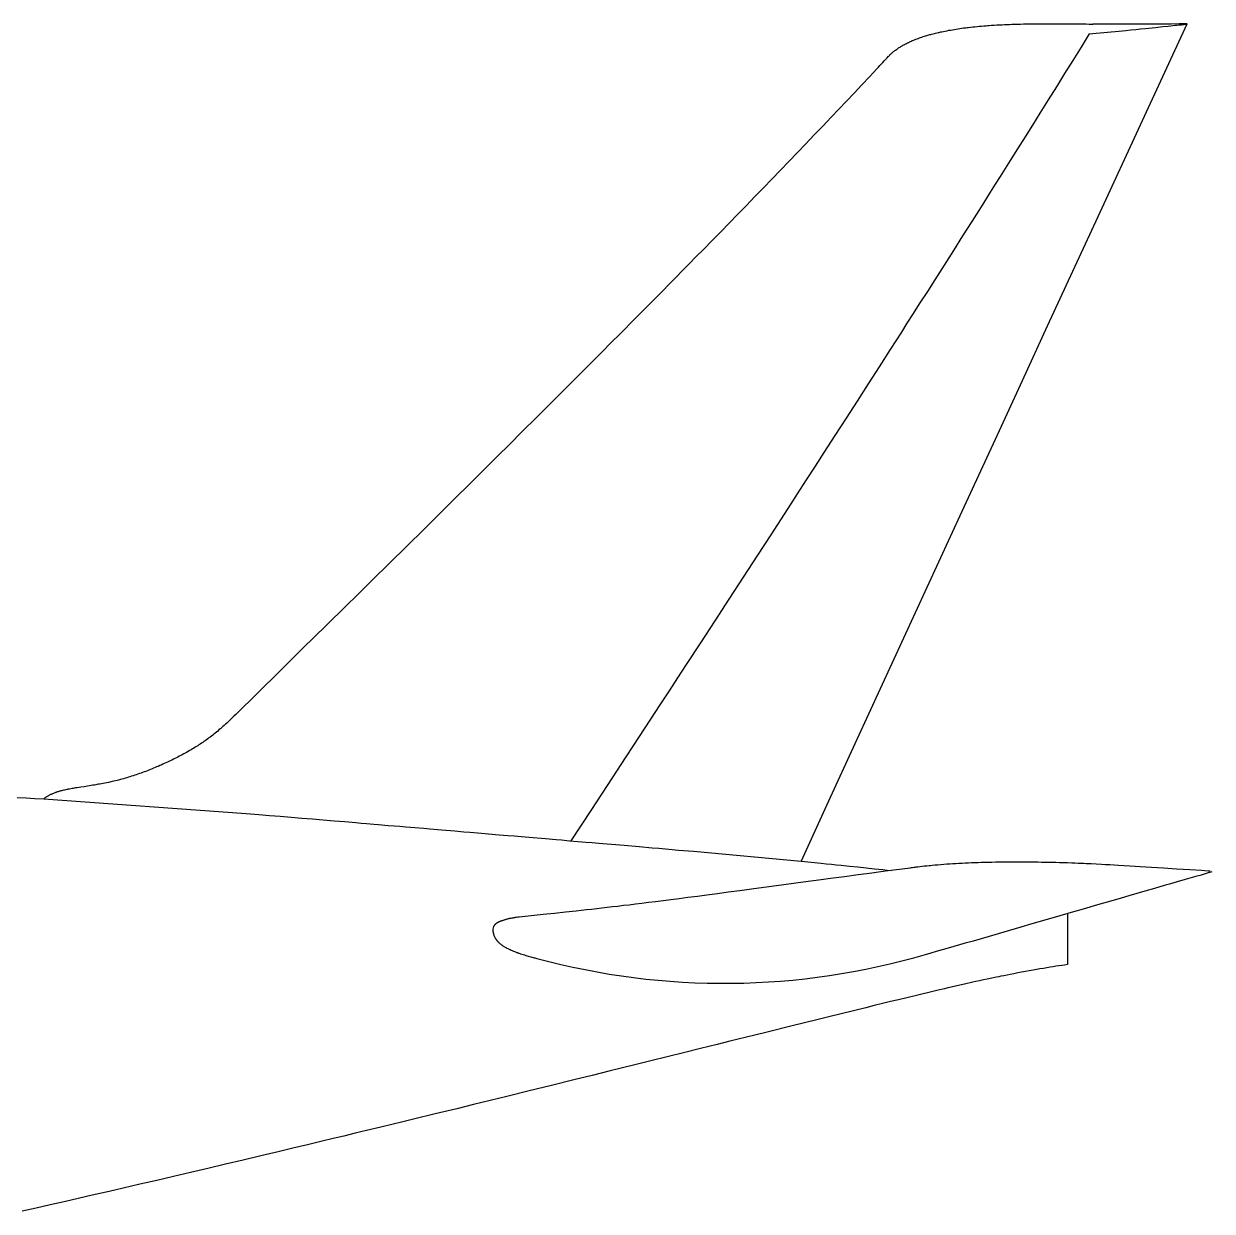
# Model space of a CAD drawing. Header units: millimetres. Extents: x -1718 to 143559, y -78490 to 15626.
# Drawn here: x 51853 to 65174, y 1898 to 15207 of the extents above; entities that cross this region are included whole.
import ezdxf

# ---------------------------------------------------------------- set-up
doc = ezdxf.new("R2010")
doc.units = ezdxf.units.MM
doc.header["$MEASUREMENT"] = 0
doc.layers.get('0').update_dxf_attribs({"linetype": 'CONTINUOUS'})

msp = doc.modelspace()

# ---------------------------------------------------------------- linework, layer by layer
at = {"color": 7, "ltscale": 0.03937}
msp.add_line((63794, 15204), (63835, 15204), dxfattribs=at)
for points in [[(64890, 15202), (64389, 14121), (63891, 13042), (63608, 12430), (63325, 11818), (63043, 11207), (62762, 10597), (62368, 9742), (61974, 8888), (61582, 8036), (61191, 7185), (60851, 6445), (60565, 5821)], [(61546, 14842), (61551, 14848), (61556, 14853), (61561, 14858), (61566, 14863), (61569, 14866), (61573, 14869), (61576, 14872), (61580, 14876), (61587, 14882), (61594, 14888), (61602, 14895), (61610, 14901), (61617, 14907), (61625, 14913), (61633, 14919), (61641, 14924), (61649, 14930), (61658, 14936), (61666, 14941), (61674, 14946), (61683, 14952), (61691, 14956), (61699, 14961), (61707, 14966), (61715, 14970), (61720, 14973), (61725, 14976), (61731, 14979), (61737, 14982), (61747, 14987), (61758, 14993), (61768, 14998), (61779, 15003), (61790, 15008), (61801, 15013), (61812, 15018), (61818, 15020), (61825, 15023), (61838, 15028), (61851, 15034), (61865, 15039), (61878, 15044), (61892, 15049), (61905, 15053), (61919, 15058), (61933, 15063), (61947, 15067), (61961, 15072), (61975, 15076), (61987, 15079), (61998, 15082), (62010, 15086), (62018, 15088), (62027, 15090), (62044, 15095), (62059, 15099), (62073, 15102), (62088, 15106), (62102, 15109), (62112, 15111), (62122, 15114), (62132, 15116), (62142, 15118), (62162, 15122), (62181, 15126), (62201, 15130), (62222, 15134), (62242, 15137), (62262, 15141), (62283, 15144), (62303, 15148), (62324, 15151), (62345, 15154), (62366, 15157), (62387, 15160), (62400, 15161), (62412, 15163), (62425, 15164), (62438, 15166), (62463, 15169), (62489, 15172), (62514, 15174), (62539, 15177), (62564, 15179), (62589, 15181), (62614, 15184), (62640, 15186), (62655, 15187), (62670, 15188), (62700, 15190), (62731, 15192), (62761, 15194), (62790, 15195), (62818, 15197), (62847, 15198), (62875, 15199), (62901, 15200), (62926, 15201), (62952, 15202), (62971, 15203), (62990, 15203), (63024, 15204), (63058, 15205), (63093, 15206), (63127, 15206), (63149, 15206), (63171, 15207), (63194, 15207), (63218, 15207), (63260, 15207), (63302, 15207), (63344, 15207), (63386, 15207), (63427, 15207), (63483, 15207), (63519, 15206), (63592, 15206), (63683, 15205), (63727, 15205), (63760, 15205), (63793, 15204)], [(64891, 15206), (64847, 15205), (64803, 15205), (64714, 15204), (64626, 15204), (64538, 15203), (64480, 15203), (64423, 15203), (64363, 15203), (64303, 15203), (64186, 15203), (64107, 15203), (64027, 15204), (63931, 15204), (63835, 15204)], [(64619, 15176), (64680, 15182), (64710, 15185), (64755, 15190), (64777, 15192), (64799, 15194), (64829, 15197), (64859, 15200), (64890, 15202)], [(63795, 15094), (63703, 14946), (63611, 14797), (63519, 14649), (63427, 14501), (63334, 14353), (63242, 14205), (63159, 14072), (63075, 13939), (62992, 13806), (62909, 13673), (62853, 13585), (62797, 13496), (62741, 13408), (62686, 13319), (62582, 13156), (62479, 12992), (62375, 12829), (62272, 12665), (62168, 12502), (62064, 12339), (61981, 12208), (61898, 12078), (61815, 11948), (61752, 11850), (61690, 11752), (61565, 11557), (61441, 11364), (61317, 11171), (61193, 10978), (61069, 10786), (60945, 10593), (60821, 10401), (60722, 10247), (60623, 10094), (60523, 9940), (60449, 9825), (60374, 9710), (60225, 9480), (60076, 9250), (59916, 9005), (59756, 8759), (59597, 8514), (59437, 8269), (59277, 8025), (59181, 7877), (59085, 7730), (58981, 7572), (58878, 7414), (58678, 7109), (58601, 6991), (58447, 6755), (58215, 6402), (57984, 6050)], [(63795, 15094), (63834, 15097), (63872, 15101), (63916, 15105), (63959, 15109), (64041, 15117), (64084, 15121), (64126, 15125), (64166, 15129), (64206, 15133), (64261, 15138), (64316, 15144), (64371, 15149), (64426, 15155), (64463, 15159), (64536, 15167), (64619, 15176)], [(54228, 7467), (54722, 7952), (54981, 8207), (55240, 8461), (55470, 8688), (55585, 8801), (55757, 8971), (55951, 9162), (56145, 9353), (56339, 9544), (56532, 9735), (56722, 9924), (56817, 10018), (56912, 10112), (57039, 10238), (57166, 10363), (57292, 10489), (57444, 10640), (57595, 10790), (57747, 10941), (57898, 11092), (57973, 11168), (58049, 11243), (58183, 11378), (58318, 11513), (58452, 11648), (58521, 11717), (58589, 11785), (58655, 11852), (58721, 11918), (58810, 12008), (58899, 12098), (58988, 12188), (59109, 12311), (59170, 12372), (59230, 12434), (59311, 12515), (59391, 12597), (59471, 12679), (59568, 12777), (59664, 12876), (59760, 12974), (59856, 13073), (59952, 13171), (60047, 13270), (60143, 13368), (60238, 13467), (60334, 13566), (60429, 13664), (60524, 13763), (60618, 13862), (60713, 13961), (60760, 14010), (60808, 14060), (60855, 14109), (60902, 14159), (60988, 14249), (61074, 14340), (61159, 14431), (61245, 14522), (61331, 14612), (61416, 14703)], [(54228, 7467), (54207, 7447), (54197, 7436), (54181, 7421), (54169, 7409), (54157, 7398), (54142, 7384), (54128, 7370), (54113, 7357), (54098, 7343), (54083, 7330), (54076, 7323), (54068, 7316), (54061, 7310), (54053, 7303), (54040, 7292), (54026, 7280), (54012, 7268), (53998, 7257), (53984, 7246), (53970, 7235), (53956, 7224), (53942, 7213), (53927, 7202)], [(53927, 7202), (53914, 7192), (53900, 7182), (53886, 7172), (53872, 7162), (53858, 7153), (53844, 7143), (53830, 7134), (53816, 7125), (53802, 7116), (53788, 7107), (53774, 7098), (53759, 7089), (53743, 7079), (53727, 7069), (53711, 7060), (53695, 7051), (53678, 7041), (53662, 7032), (53645, 7023), (53629, 7014), (53612, 7005), (53596, 6997), (53579, 6988), (53563, 6979), (53546, 6971), (53529, 6963), (53512, 6954), (53495, 6946), (53478, 6938), (53462, 6930), (53445, 6922), (53428, 6915), (53410, 6907), (53393, 6899), (53376, 6892), (53359, 6884), (53342, 6877), (53325, 6870), (53307, 6863), (53290, 6856), (53272, 6849), (53255, 6842), (53238, 6835), (53220, 6828), (53203, 6822), (53185, 6815), (53167, 6809), (53150, 6803), (53132, 6797), (53114, 6790), (53096, 6785), (53079, 6779), (53061, 6773), (53043, 6767), (53025, 6762), (53007, 6756), (52989, 6751), (52971, 6746), (52953, 6741), (52935, 6736), (52916, 6731), (52898, 6727), (52880, 6722), (52861, 6718), (52843, 6714), (52802, 6705)], [(52802, 6705), (52783, 6700), (52763, 6696), (52744, 6693), (52724, 6689), (52707, 6686), (52690, 6683), (52672, 6680), (52659, 6677), (52646, 6675), (52627, 6672), (52609, 6669), (52588, 6666), (52568, 6663), (52528, 6656), (52492, 6651), (52474, 6648), (52447, 6644), (52433, 6642), (52419, 6640), (52406, 6637), (52394, 6635), (52381, 6633), (52367, 6630), (52351, 6627), (52343, 6626), (52335, 6624), (52323, 6621), (52310, 6619), (52298, 6616), (52286, 6613), (52274, 6610), (52268, 6609), (52262, 6607), (52254, 6605), (52246, 6602), (52238, 6600), (52233, 6598), (52228, 6597), (52221, 6594), (52214, 6592), (52207, 6590), (52199, 6587), (52192, 6584), (52184, 6581), (52176, 6578), (52168, 6574), (52164, 6572), (52160, 6570), (52156, 6569), (52152, 6567), (52146, 6564), (52140, 6561), (52134, 6557), (52128, 6554), (52121, 6550), (52114, 6546), (52108, 6542), (52105, 6540), (52101, 6538), (52096, 6534), (52091, 6530), (52086, 6527), (52081, 6523), (52076, 6519)], [(51778, 6536), (51878, 6531), (51977, 6525), (52076, 6519)], [(52076, 6519), (54346, 6355), (54488, 6344), (54608, 6334), (54728, 6325), (54848, 6315), (54969, 6305), (55090, 6295), (55210, 6285), (55331, 6275), (55452, 6265), (55573, 6254), (55634, 6249), (55694, 6244), (55775, 6236), (55829, 6232), (55936, 6222)], [(55936, 6222), (56003, 6217), (56069, 6212), (56136, 6206), (56186, 6202), (56236, 6198), (56336, 6190), (56403, 6184), (56536, 6173), (56686, 6160), (56785, 6151), (56851, 6146), (56983, 6135), (57180, 6118), (57279, 6110), (57353, 6104), (57427, 6098), (57518, 6090), (57699, 6074), (57820, 6064), (57880, 6059), (57971, 6051), (58062, 6043), (58153, 6036), (58225, 6030), (58297, 6024), (58344, 6020), (58440, 6011), (58584, 5999), (58750, 5985), (58897, 5972), (58971, 5966), (59082, 5956), (59193, 5946), (59304, 5937), (59359, 5932), (60565, 5823)], [(61792, 5744), (61698, 5732), (61604, 5720), (61510, 5708), (61434, 5698), (61358, 5688), (61206, 5668), (61050, 5647), (60894, 5626), (60792, 5612), (60587, 5585), (60289, 5545), (60149, 5526), (60008, 5507), (59878, 5490), (59748, 5473), (59629, 5457), (59510, 5441), (59403, 5427), (59296, 5413), (59200, 5401), (59104, 5388), (59019, 5377), (58933, 5367), (58856, 5357), (58780, 5347), (58710, 5339), (58640, 5330), (58576, 5323), (58511, 5315), (58451, 5308), (58390, 5301), (58332, 5294), (58274, 5288), (58216, 5281), (58159, 5275), (58101, 5269), (58043, 5262), (57924, 5249), (57801, 5236), (57673, 5222), (57541, 5208), (57405, 5194)], [(60565, 5821), (60677, 5810), (60789, 5799), (60847, 5793), (60905, 5787), (60960, 5782), (61014, 5776), (61108, 5767), (61201, 5757), (61295, 5747), (61388, 5737), (61436, 5732), (61483, 5727), (61529, 5722), (61576, 5717)], [(65152, 5710), (65129, 5711), (65055, 5716), (64924, 5724), (64773, 5733), (64628, 5742), (64493, 5751), (64367, 5759), (64308, 5762), (64249, 5766), (64186, 5770), (64123, 5773), (64074, 5776), (64025, 5779), (63978, 5782), (63931, 5784), (63874, 5787), (63817, 5790), (63788, 5792), (63759, 5793), (63733, 5794), (63706, 5795), (63670, 5797), (63634, 5798), (63598, 5800), (63553, 5801), (63507, 5803), (63462, 5804), (63422, 5805), (63381, 5806), (63341, 5807), (63301, 5808), (63261, 5808), (63222, 5809), (63182, 5809), (63142, 5810), (63102, 5810), (63062, 5810), (63022, 5810), (62982, 5811), (62942, 5810), (62903, 5810), (62863, 5810), (62823, 5810), (62783, 5809), (62744, 5809), (62705, 5808), (62666, 5807), (62627, 5806), (62589, 5805), (62551, 5804), (62514, 5803), (62477, 5801), (62441, 5800), (62404, 5798), (62369, 5796), (62334, 5794), (62299, 5792), (62265, 5790), (62232, 5788), (62198, 5786), (62165, 5783), (62132, 5781), (62099, 5778), (62066, 5775), (62033, 5772), (62017, 5771), (62000, 5769), (61974, 5767), (61949, 5764), (61923, 5761), (61897, 5758), (61874, 5756), (61851, 5753), (61840, 5751), (61828, 5750), (61813, 5748), (61798, 5745), (61783, 5743)], [(64639, 5552), (64664, 5559), (64680, 5563), (64710, 5572), (64784, 5593), (64873, 5619), (65006, 5657), (65052, 5670), (65131, 5693), (65160, 5702), (65174, 5705)], [(61961, 4776), (62022, 4794), (62082, 4811), (62149, 4830), (62216, 4849), (62343, 4886), (62421, 4908), (62498, 4930), (62588, 4956), (62677, 4982), (62843, 5030), (63031, 5085), (63157, 5121), (63407, 5194), (63622, 5257), (63729, 5288), (63890, 5335), (64067, 5386), (64155, 5412), (64244, 5438), (64332, 5463), (64421, 5489), (64530, 5520), (64639, 5552)], [(63552, 5236), (63552, 5204), (63552, 5171), (63552, 5160), (63552, 5155)], [(57221, 5156), (57214, 5154), (57207, 5152), (57204, 5150), (57200, 5149), (57196, 5148), (57192, 5146), (57187, 5144), (57184, 5143), (57182, 5142), (57178, 5140), (57174, 5138), (57171, 5136), (57167, 5134), (57163, 5132), (57159, 5130), (57156, 5127), (57152, 5125), (57148, 5122), (57144, 5119), (57141, 5117), (57138, 5114), (57136, 5112), (57134, 5111), (57132, 5108), (57130, 5106), (57128, 5104), (57126, 5101), (57124, 5098), (57122, 5096), (57121, 5094), (57120, 5093), (57119, 5091), (57118, 5090)], [(57269, 5171), (57261, 5169), (57252, 5167), (57248, 5165), (57244, 5164), (57238, 5162), (57232, 5160), (57227, 5158), (57221, 5156)], [(57405, 5194), (57391, 5192), (57376, 5190), (57369, 5190), (57362, 5189), (57352, 5187), (57343, 5186), (57334, 5184), (57323, 5182), (57311, 5180), (57301, 5178), (57295, 5177), (57290, 5176), (57283, 5174), (57276, 5173), (57269, 5171)], [(63552, 5155), (63552, 5129), (63552, 5077), (63552, 4952), (63552, 4928), (63552, 4904)], [(57112, 5030), (57112, 5026), (57113, 5022), (57114, 5018), (57115, 5014), (57116, 5011), (57116, 5008), (57118, 5003), (57120, 4998), (57121, 4992), (57123, 4987), (57125, 4982), (57128, 4977), (57130, 4972), (57132, 4968), (57135, 4963), (57137, 4959), (57140, 4955), (57142, 4951), (57145, 4947), (57147, 4944), (57149, 4941), (57151, 4938), (57153, 4936), (57155, 4934), (57157, 4931), (57160, 4928), (57163, 4924), (57166, 4921), (57168, 4919), (57171, 4916), (57173, 4914), (57175, 4911), (57180, 4907), (57185, 4902), (57190, 4898), (57194, 4895), (57198, 4891), (57202, 4888), (57205, 4886), (57209, 4883), (57215, 4879), (57221, 4874), (57228, 4870), (57234, 4866), (57241, 4862), (57247, 4858), (57254, 4854), (57261, 4850), (57265, 4849), (57268, 4847)], [(57268, 4847), (57280, 4841), (57292, 4836), (57304, 4830), (57316, 4825), (57328, 4819), (57340, 4814), (57352, 4809), (57365, 4804), (57378, 4799), (57385, 4797), (57392, 4794), (57399, 4792), (57406, 4789), (57420, 4784), (57435, 4779), (57450, 4774), (57465, 4770), (57480, 4765), (57494, 4761), (57508, 4757), (57522, 4753), (57536, 4749), (57549, 4746), (57562, 4742), (57575, 4739), (57585, 4737), (57604, 4732)], [(63552, 4904), (63551, 4899), (63551, 4889), (63551, 4879), (63551, 4859), (63551, 4828), (63551, 4799), (63551, 4776), (63551, 4766), (63552, 4754)], [(63552, 4754), (63552, 4739), (63552, 4709), (63552, 4676), (63552, 4662)], [(63552, 4754), (63552, 4739), (63552, 4709), (63552, 4676), (63552, 4662)], [(63552, 4662), (63519, 4657), (63487, 4653), (63455, 4648), (63422, 4643), (63390, 4638), (63358, 4633), (63339, 4630), (63319, 4627), (63281, 4620), (63242, 4614), (63203, 4607), (63165, 4601), (63143, 4597), (63122, 4593), (63079, 4585), (63036, 4577), (62993, 4569), (62951, 4560), (62908, 4552), (62874, 4545), (62839, 4538), (62805, 4531), (62780, 4526), (62754, 4521), (62703, 4510), (62651, 4499), (62609, 4490), (62566, 4481), (62523, 4471), (62492, 4464), (62461, 4457), (62428, 4450), (62395, 4443), (62346, 4432), (62297, 4420), (62248, 4409), (62211, 4400), (62174, 4392), (62100, 4375), (62027, 4357), (61981, 4346), (61934, 4335), (61842, 4313), (61750, 4291), (61658, 4269), (61567, 4247), (61477, 4225), (61383, 4202), (61290, 4179), (61152, 4145), (61015, 4111), (60877, 4077), (60740, 4044), (60465, 3976), (60185, 3906), (60045, 3872), (59766, 3803), (59626, 3768), (59436, 3721), (59246, 3673)], [(59246, 3673), (58882, 3583), (58700, 3538), (58427, 3470), (58222, 3420), (58018, 3369), (57767, 3307), (57517, 3246), (57266, 3184), (57080, 3139), (56893, 3093), (56706, 3047), (56464, 2988), (56222, 2929), (56100, 2900), (55978, 2870), (55855, 2841), (55693, 2802)], [(55693, 2802), (55567, 2771), (55440, 2741), (55319, 2712), (55199, 2683), (55034, 2643), (54870, 2604), (54705, 2565), (54508, 2518), (54311, 2471), (54114, 2425), (53917, 2378), (53721, 2332), (53532, 2288), (53343, 2244), (53155, 2200), (52966, 2156), (52872, 2134), (52777, 2113), (52620, 2077), (52463, 2041), (52306, 2005), (52149, 1969), (51992, 1933), (51835, 1898)]]:
    msp.add_lwpolyline(points, dxfattribs=at)
msp.add_arc((-10170, 81826), 98132, 316.84294, 316.95387, dxfattribs=at)
for centre, radius, start, end in [((57197, 5051), 87.9, 153.9083, 193.5952), ((59704, 12456), 8004, 254.7936, 286.3807)]:
    msp.add_arc(centre, radius, start, end)

doc.saveas('drawing.dxf')
